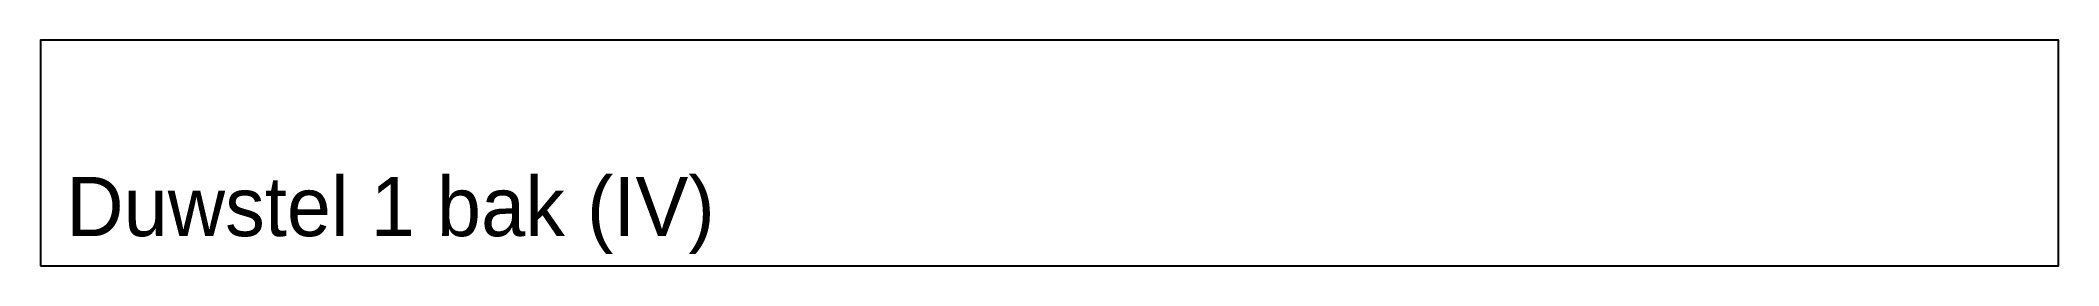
# Model space of a CAD drawing. Extents: x 0 to 85, y 0 to 9.5.
import ezdxf

# ---------------------------------------------------------------- set-up
doc = ezdxf.new("R2010")
doc.units = 0

msp = doc.modelspace()

# ---------------------------------------------------------------- linework, layer by layer
msp.add_lwpolyline([(0, 0), (85, 0), (85, 9.5), (0, 9.5)], close=True)

# ---------------------------------------------------------------- texts
msp.add_text('Duwstel 1 bak (IV)', height=2.5).set_placement((1.093, 1.244))

doc.saveas('drawing.dxf')
